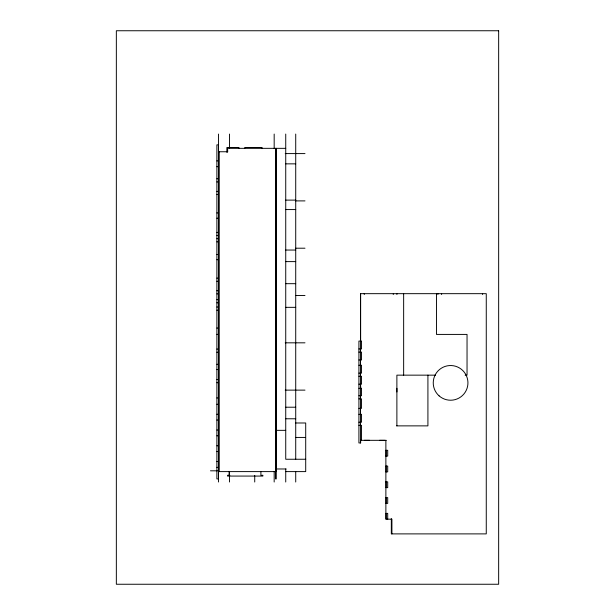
<?xml version="1.0" encoding="UTF-8"?>
<svg xmlns="http://www.w3.org/2000/svg" width="615" height="615" viewBox="0 0 615 615"><rect width="100%" height="100%" fill="white"/><g stroke="black" fill="none" stroke-linecap="round" stroke-linejoin="round"><path stroke-width="0.92" d="M218.456 334.36L218.456 328.049M285.737 148.338L227.658 148.338L227.658 152.082M227.658 151.751L218.456 151.751L218.456 144.863L216.88 144.863L216.88 478.908L218.456 478.908L218.456 471.605L276.012 471.605L276.012 148.338M285.222 153.589L304.994 153.589M216.88 160.899L218.51 160.899M285.737 163.851L295.723 163.851M216.88 166.68L218.51 166.68M216.88 178.773L218.51 178.773M216.88 181.925L218.51 181.925M216.88 191.388L218.51 191.388M216.88 194.54L218.51 194.54M285.737 200.113L295.723 200.113M295.723 200.897L304.994 200.897M285.737 209.569L295.723 209.569M216.88 212.936L218.51 212.936M216.88 218.194L218.51 218.194M216.88 232.385L218.51 232.385M216.88 235.537L218.51 235.537M216.88 238.689L218.51 238.689M216.88 241.849L218.51 241.849M295.723 248.206L304.994 248.206M285.737 250.044L295.723 250.044M216.88 254.464L218.51 254.464M216.88 259.714L218.51 259.714M285.737 261.613L295.723 261.613M216.88 278.118L218.51 278.118M216.88 281.27L218.51 281.27M285.737 283.684L295.723 283.684M216.88 290.734L218.51 290.734M216.88 293.885L218.51 293.885M295.723 295.515L304.994 295.515M216.88 299.666L218.51 299.666M216.88 302.818L218.51 302.818M216.88 307.023L218.51 307.023M285.737 307.339L295.723 307.339M216.88 310.175L218.51 310.175M216.88 328.049L218.51 328.049M216.88 334.36L218.51 334.36M360.482 340.979L360.521 297.36M285.222 342.824L304.994 342.824M358.914 348.943L361.543 348.943L361.543 341.064L358.914 341.064L358.914 442.954L360.644 442.954L360.644 440.325M216.88 349.074L218.51 349.074M358.914 352.095L361.543 352.095L361.543 359.983L358.914 359.983M216.88 352.226L218.51 352.226M218.51 364.295L216.88 364.295M358.914 365.241L361.543 365.241L361.543 373.121L358.914 373.121M216.88 369.577L218.51 369.577M435.551 375.15L396.883 375.15L396.883 425.872M465.132 375.15L467.039 375.15L467.039 334.414L436.466 334.414L436.466 293.67M358.914 376.28L361.543 376.28L361.543 384.16L358.914 384.16M216.88 379.563L218.51 379.563M216.88 382.714L218.51 382.714M358.914 388.288L361.543 388.288L361.543 395.729L358.914 395.729M285.222 390.125L304.994 390.125M216.88 397.959L218.51 397.959M358.914 398.881L361.543 398.881L361.543 408.345L358.914 408.345M216.88 404.27L218.51 404.27M285.737 407.215L295.723 407.215M216.88 414.256L218.51 414.256M358.914 414.31L361.543 414.31L361.543 422.19L358.914 422.19M285.737 418.777L295.723 418.777M216.88 420.037L218.51 420.037M295.723 422.989L305.709 422.989L305.709 471.605L285.737 471.605M358.914 425.349L361.543 425.349L361.543 440.325M396.637 425.872L427.917 425.872L427.917 375.15M216.88 430.023L218.51 430.023M276.012 430.339L285.737 430.339M216.88 435.804L218.51 435.804M295.723 437.434L304.994 437.434M364.318 440.325L369.577 440.325M379.563 440.325L384.821 440.325M360.482 440.325L386.228 440.325M216.88 445.79L218.51 445.79M385.874 450.311L387.711 450.311L387.711 456.092L385.874 456.092M216.88 451.571L218.51 451.571M275.489 459.251L276.273 459.251M305.709 459.251L285.737 459.251L285.737 134.055M216.88 461.565L218.51 461.565M385.874 466.085L387.711 466.085L387.711 471.866L385.874 471.866M216.88 467.346L218.51 467.346M275.405 468.976L286.144 468.976M210.461 470.813L217.572 470.813M276.012 470.975L276.173 468.899M229.887 475.28L227.527 475.28L227.527 476.072L262.874 476.072L262.874 475.28L260.898 475.28L260.898 471.605M385.874 481.853L387.711 481.853L387.711 487.634L385.874 487.634M385.874 497.62L387.711 497.62L387.711 503.401L385.874 503.401M385.874 513.387L387.711 513.387L387.711 519.175M482.591 293.67L482.591 294.462M441.593 293.67L441.593 294.462M437.911 293.67L437.911 294.462M403.648 293.67L403.648 375.15M396.913 293.67L396.913 294.462M396.913 388.288L396.913 391.97M393.4 293.67L393.231 294.462M391.916 533.889L391.916 519.175L385.874 519.175L385.874 440.325M391.325 518.614L391.325 533.889L486.265 533.889L486.265 293.67L360.482 293.67L360.49 442.954M386.135 450.311L386.135 456.092M386.135 466.085L386.135 471.866M386.135 481.853L386.135 487.634M386.135 497.62L386.135 503.401M386.135 513.387L386.135 519.175M364.318 294.462L364.165 293.67M360.644 293.67L360.651 341.602M360.544 348.943L360.544 352.095M360.544 359.983L360.544 365.241M360.544 373.121L360.544 376.28M360.544 395.729L360.544 398.881M360.544 408.345L360.544 414.31M295.723 134.055L295.723 459.251M295.723 471.767L295.723 482.014M285.737 468.976L285.737 482.014M276.273 148.338L276.273 478.908L275.489 478.908L275.489 148.338M274.175 134.055L274.175 148.338M274.175 471.767L274.175 482.014M262.082 148.338L262.082 147.546L244.739 147.546L244.739 148.338M254.725 475.495L254.725 482.014M238.958 148.338L238.958 147.546L226.866 147.546L226.866 152.335M229.495 134.055L229.495 148.338M229.495 471.743L229.495 482.014M229.103 471.605L229.103 475.28M219.248 151.751L219.248 471.605M218.456 134.055L218.456 482.014M360.544 384.16L360.644 388.288L360.544 384.16M498.657 30.75L116.343 30.75L116.343 584.25L498.657 584.25L498.657 30.75M439.11 395.876A17.343 17.343 0 0 0 467.592 386.328A17.343 17.343 0 0 0 445.076 366.432A17.343 17.343 0 0 0 439.11 395.876"/></g></svg>
